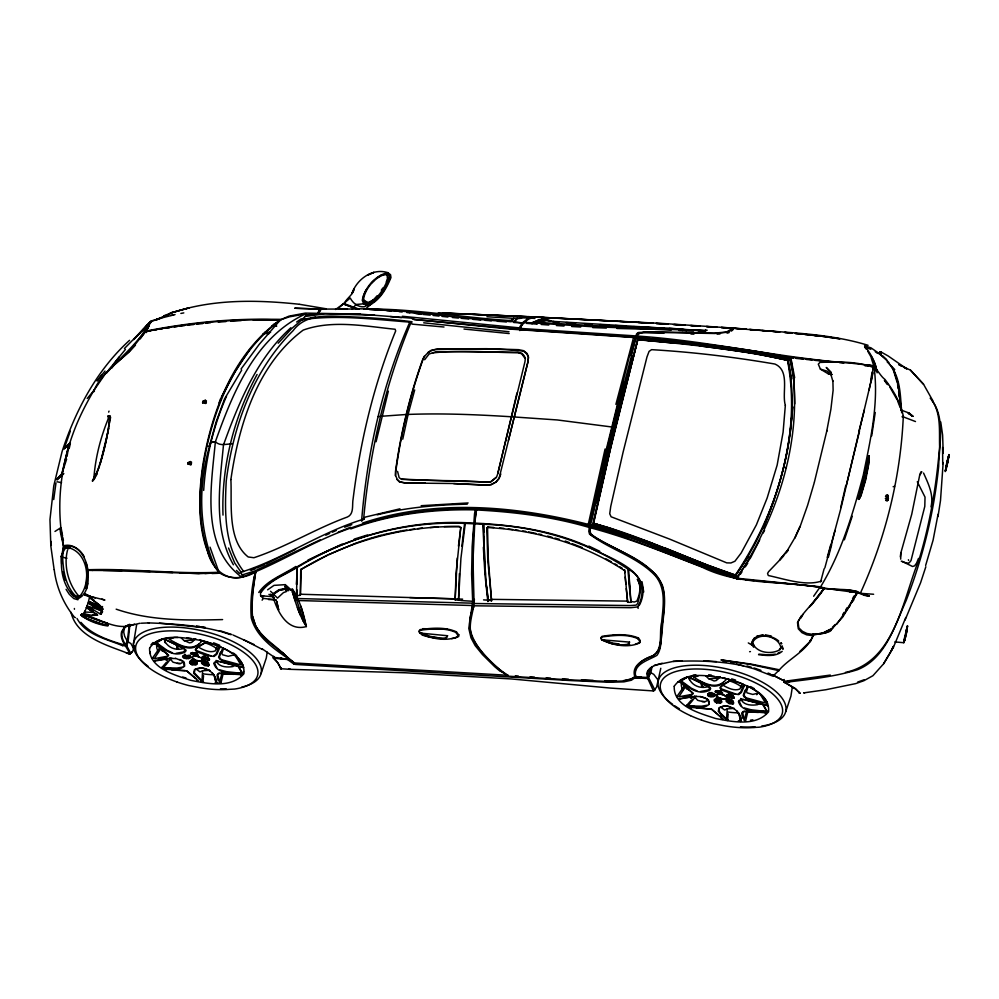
<?xml version="1.0" encoding="UTF-8"?>
<svg xmlns="http://www.w3.org/2000/svg" width="999" height="999" viewBox="0 0 999 999"><rect width="100%" height="100%" fill="white"/><g stroke="black" fill="none" stroke-linecap="round" stroke-linejoin="round"><path stroke-width="1.5" d="M87.862 576.698C89.535 563.448 79.795 541.358 63.649 546.94C58.554 563.873 61.563 589.248 77.934 598.738C90.41 593.256 89.298 574.088 86.014 562.637M297.015 589.922L297.202 596.578M280.357 667.469L281.119 668.743L280.357 667.469L281.119 668.743L289.847 669.318L405.532 672.789L511.6 678.97L610.726 688.099L653.496 690.933L656.605 687.187L660.789 668.281M793.418 358.154C703.646 339.96 611.975 335.776 520.804 329.47L414.423 319.568L412.587 318.256L360.214 314.123L305.332 313.099L289.036 316.134L280.132 319.942C233.716 353.109 211.963 410.277 202.859 464.735C197.602 500.674 196.703 542.694 219.33 573.251L210.04 547.177M474.4 599.363L473.738 605.794L630.906 607.692L637.637 606.93L639.772 604.545C655.431 571.028 609.565 558.741 588.548 546.84C549.949 529.22 507.067 524.188 465.359 522.689L460.926 558.279L458.529 600.149L455.132 599.862L457.28 558.041M872.951 369.468L871.428 380.544M109.965 415.934C108.541 431.556 104.196 452.185 98.689 468.431M458.529 600.149L459.403 573.588M296.378 597.989L297.302 566.695C348.052 536.863 406.268 520.279 465.359 522.689L464.597 523.389C405.756 520.841 347.165 536.938 297.04 567.594L296.528 584.565L296.715 580.094M157.068 319.18L157.043 319.98L157.243 319.168L150.899 321.091L133.741 339.635M223.002 515.097C221.353 466.183 233.878 417.432 257.08 374.475M455.132 599.862L456.043 573.364L460.814 527.21L458.441 546.153M86.913 570.017L88.899 570.154L86.913 570.017L86.551 582.867L85.427 588.186M864.997 365.397C875.861 362.749 878.034 374.275 884.902 379.395C893.306 390.284 900.611 402.535 903.308 416.183C900.673 477.01 885.651 537.712 860.426 593.094L851.073 590.484L823.626 588.611L820.017 587.1L799.3 584.777M943.168 462.549L940.496 500.586L937.999 516.57M640.546 676.86L636.163 676.997L631.356 680.232L623.938 681.867L609.165 682.267L571.291 680.594L295.816 664.46L293.993 664.148L287.525 659.515L281.543 658.94L281.581 657.854L280.994 658.89L273.589 658.241L272.964 657.492L277.148 661.85L281.119 668.743M280.494 657.754L280.457 658.841L281.044 657.804L281.543 658.94M395.329 475.636L395.492 471.416C400.674 433.491 409.59 396.128 422.477 360.065L424.275 356.231M109.778 418.843C107.742 437.425 102.847 455.944 96.516 473.538M209.69 670.254L202.61 670.779L201.948 681.156L202.909 682.379L203.559 675.674M327.397 555.194L300.749 569.592L300.362 595.254L296.691 595.741L296.541 596.665M734.315 708.366L727.235 708.903L726.573 719.28L727.547 720.504L728.184 713.798M301.136 569.305L300.362 595.254M109.553 423.077L109.74 419.155L108.254 415.834L109.74 419.155M208.316 657.067L206.681 658.803L205.145 658.553L205.207 657.367M732.954 695.179L731.305 696.927L729.782 696.678L729.832 695.491M867.669 459.465L858.466 499.325L860.938 496.016L865.783 479.595L869.005 462.774L868.793 455.706L868.68 462.749M856.255 592.02L864.51 595.379L869.242 596.041M108.254 624.999L105.382 622.951L83.342 614.822L80.832 615.072C88.287 621.103 98.464 624.625 107.855 626.011L108.292 624.225L106.93 623.413L107.38 625.287M682.567 330.519L682.629 329.32L670.591 328.209L593.556 325.662L536.675 322.327L536.962 323.664M721.428 327.447L734.677 328.209L732.954 328.084L726.548 332.018L713.91 333.167L654.919 331.78L638.373 332.605L636.663 333.728L629.495 355.744L606.343 449.175L590.334 520.554L588.773 531.318L589.56 534.053C610.052 549.787 636.987 556.593 655.157 575.561C666.47 588.786 663.086 606.543 661.638 622.302C658.778 633.378 664.048 649.949 651.872 656.318C643.244 659.54 630.943 665.684 634.889 676.96L631.143 679.158L623.264 680.993L609.278 681.48L571.078 679.932L508.216 676.186L501.423 671.328C483.778 655.132 460.926 634.865 473.039 608.241C474.188 580.544 470.941 551.81 474.475 523.813L476.186 510.427L477.272 509.065C517.994 510.152 558.329 517.332 597.502 528.271M476.186 510.427L477.272 509.065L475.199 509.89L474.525 513.873L472.14 546.753L471.603 574.163L472.664 601.273L460.664 600.536M203.796 662.961L204.733 662.624L204.832 660.938L203.496 661.413L203.796 662.961L205.869 664.098L208.554 662.936L207.442 661.488M728.421 701.086L729.37 700.749L729.47 699.05L728.134 699.537L728.421 701.086L731.455 701.872L732.417 700.661L731.605 699.612L731.455 701.872M654.969 689.797L653.421 690.846L654.907 689.322L653.421 690.846L647.764 678.483L649.587 673.301M493.793 527.484L488.049 526.997L487.524 527.659L488.311 559.34L491.57 600.811L488.136 600.174L486.413 585.764L484.565 559.852L483.591 523.651L482.867 524.275L465.122 523.376M942.719 463.823L942.594 447.502M649.25 670.579L650.386 672.152L647.827 677.772L635.988 677.659C631.718 666.071 643.256 658.816 652.809 655.794C664.647 649.163 659.852 632.866 662.649 621.753C664.235 605.906 667.307 588.061 655.968 574.8C637.374 556.318 611.4 547.939 589.56 534.053M110.852 367.957L129.296 351.76L145.817 331.106C190.035 322.315 235.589 317.857 280.694 319.555L259.191 344.393L241.021 369.056M62.662 557.317L63.074 552.172L64.898 548.788L68.207 547.602C88.199 552.397 91.808 582.105 79.82 596.216L77.897 596.615L74.825 595.267C65.447 585.127 63.187 570.629 62.662 557.317L66.995 558.216M108.729 417.707L108.104 416.321L109.041 416.87L109.228 417.982L108.454 418.094L109.303 416.208C109.253 418.906 107.88 418.344 109.615 415.909L109.528 418.069L109.428 417.445M362.45 523.114C434.977 498.788 515.109 505.681 588.274 524.388L590.409 527.772L590.097 531.705L590.909 534.065C613.91 551.56 648.626 557.43 662.374 585.339C667.157 600.574 662.737 616.508 662.125 632.005C660.601 639.672 661.813 648.813 656.967 655.294C648.426 660.451 631.755 664.235 635.988 677.659M359.765 308.803C411.213 309.49 462.038 319.967 513.498 321.641L523.488 323.139L528.671 318.981L531.505 318.119M98.214 469.667L92.445 481.081L93.819 479.245C95.142 458.666 100.375 438.086 108.142 419.018M184.415 655.544L184.528 654.245M185.277 654.407L185.427 656.705L188.074 657.267L188.936 656.143M185.427 656.705L186.838 655.993L188.074 657.267M189.61 656.655L189.723 655.356M517.045 318.519L513.498 321.641L513.886 322.452L522.177 323.052L527.36 318.893L530.194 318.044L534.902 318.431M709.04 693.656L709.153 692.369M710.052 694.829L709.902 692.532L710.052 694.829L712.699 695.391L713.573 694.268M712.699 695.391L713.648 693.331M714.347 693.481L714.235 694.78L711.575 694.867M763.473 527.897C784.615 475.387 800.299 416.983 787.749 360.427C738.473 349.2 688.024 344.393 637.812 339.51L610.052 449.413L593.281 523.239L651.835 543.156L705.094 564.323M792.444 407.08C788.748 466.745 770.279 526.148 735.689 575.224C687.762 559.19 642.22 536.376 593.281 523.239L615.334 427.222L637.812 339.51C688.174 343.481 738.661 348.988 787.949 360.327L791.757 378.783M485.364 574.288L483.778 536.913M887.349 500.861L886.375 498.613L887.149 495.379L887.886 495.317L888.049 500.137L886.313 500.811M473.738 605.794C471.978 616.358 467.744 627.335 472.29 637.849C480.407 653.109 493.406 666.096 507.979 675.287L507.042 675.262M129.882 624.45L128.184 641.296L126.748 645.829L130.607 653.071L132.03 651.585M790.084 433.828L792.819 406.818M358.241 309.016L321.066 309.103L318.219 313.873L306.868 314.872L305.594 313.898C255.132 337.138 232.829 392.782 215.359 441.795C211.264 486.151 200.275 546.366 241.77 577.235C279.308 563.548 312.887 540.871 350.824 528.021C390.771 513.736 433.578 507.904 475.974 509.015M203.671 490.409C205.707 457.929 213.461 426.036 226.498 396.228M89.91 597.015L90.097 596.203L84.478 593.731L89.71 596.316L88.149 602.984L102.497 611.763L101.249 613.973L100.212 613.91L86.975 606.043L83.854 614.672C100.25 618.818 117.607 631.78 134.503 624.1M103.159 570.379L200.312 573.601L219.33 572.702C230.357 580.257 244.555 578.496 255.644 572.04L252.934 591.583L251.898 607.467L252.535 616.97L255.819 626.261L260.851 634.103L268.456 641.645L294.48 662.961L507.979 675.287M509.165 321.578L509.29 320.479L510.814 320.492L513.698 318.144L517.981 317.832M931.006 506.855C933.94 494.88 928.333 483.691 923.551 473.064M62.575 536.088L61.089 527.747L60.102 528.633C60.315 538.036 66.733 547.777 60.939 556.605M363.611 295.142L363.236 298.401L364.46 301.411L368.394 302.984C378.321 298.813 384.19 288.249 388.112 278.671L387.749 276.199L384.965 273.901M129.308 624.4L127.335 641.233L125.175 645.267C109.378 640.559 91.983 635.102 80.919 622.34M95.355 475.774L94.056 478.071L96.778 473.414L92.457 480.906L95.255 475.936M461.863 546.191L464.597 523.389L465.359 522.689M900.311 556.918L900.848 552.609M904.195 639.298L903.795 642.719L894.817 641.907M907.067 629.083L907.504 626.46M945.516 470.392L946.228 465.846M948.538 457.979L948.95 454.557L945.991 466.009M105.769 373.127L93.556 390.934L87.213 398.476M274.151 598.314L272.752 596.403L273.114 593.706L278.796 589.785L285.339 588.461L288.786 590.509M273.639 596.216L273.938 593.955L273.002 596.678C277.385 611.6 287.275 631.967 306.381 626.56L300.911 606.306M192.095 661.962L193.269 661.763L193.494 660.089L195.891 661.825L194.967 662.999L192.357 662.674L191.833 660.364L193.494 660.089M716.72 700.087L717.906 699.887L718.131 698.214L716.47 698.488L716.982 700.799L719.592 701.123L720.154 698.938L719.592 701.123M53.709 499.562L55.969 483.004M124.251 628.471L123.726 632.192L124.65 636.251L127.335 641.233L130.931 643.643L133.691 648.488L134.453 645.491M188.799 464.323L190.896 464.735L191.521 462.15L190.384 461.575L188.237 462.462L187.75 464.123M205.744 403.421L204.758 402.26L202.797 402.372L203.097 401.161L202.61 402.809L205.744 403.421L206.381 400.836L205.245 400.262L203.097 401.161L202.61 402.809M510.814 320.492L510.664 321.541L513.436 319.118M253.709 579.083C251.298 591.845 250.324 604.87 251.236 617.819C256.718 638.548 276.785 650.536 293.132 662.125L288.524 658.841C276.661 644.667 256.006 636.338 252.235 616.208C250.624 601.373 253.384 586.638 255.644 572.04L253.709 579.083L255.319 573.201M661.088 638.598L659.203 649.525M871.702 435.889L875.236 412.487M133.429 643.756L136.626 624.85M267.208 652.11L266.296 658.004L261.101 673.576M792.294 687.287L790.933 696.128L785.738 711.7M195.467 654.62L196.791 652.709L195.467 654.62L193.993 654.52L194.181 653.371M718.631 692.644L717.906 691.37L720.479 692.17L721.415 690.833L720.092 692.744L718.631 692.644L718.805 691.495M67.07 456.406L69.106 443.756L64.048 448.963L70.417 443.081M190.896 464.735L189.897 463.561L190.384 461.575M204.758 402.26L205.245 400.262M514.023 321.616L513.886 322.452L517.245 318.669L521.603 318.231M803.646 692.894L825.836 689.735L855.681 683.616L863.948 680.681L872.939 675.699L883.591 663.811L893.443 647.227L905.793 617.507M152.972 658.116L152.235 658.441L159.99 647.439L162.163 650.948L164.36 651.673M677.597 696.241L676.872 696.565L684.627 685.564L686.8 689.073L688.985 689.797M868.506 463.786L866.57 473.888M306.868 314.872L301.723 319.755C337.587 314.523 373.913 319.418 409.815 322.115L411.988 321.728C390.771 319.006 368.806 317.507 347.215 316.671C328.321 315.934 305.731 313.449 293.044 330.731C253.172 370.392 233.042 426.161 226.224 481.093C224.7 511.6 223.963 546.166 243.781 571.578M285.339 588.461L285.277 584.64L274.013 585.377L267.62 589.822M501.086 670.554L500.936 671.378L504.458 673.326M904.008 639.959L907.479 625.674L906.243 634.552L903.795 642.719M907.254 628.421L905.344 637.787M948.725 457.317L946.815 466.683M318.219 313.873L318.843 310.327L320.055 309.078L323.039 309.078L294.655 308.229L317.257 309.078M892.919 648.114L893.318 646.503L891.158 650.986L893.318 646.503M870.828 379.308L872.177 372.003M784.24 679.532L783.803 681.867L795.803 689.173L799.887 693.231L795.129 688.373L783.803 681.867L784.34 680.906L772.939 675.062M541.982 319.792L542.719 317.395L544.13 317.482L443.094 313.062M86.576 588.911L87.625 583.379M318.394 312.687L318.843 310.327M826.697 431.431L830.893 409.24L833.116 390.284L832.891 380.706M938.049 514.298L933.091 540.147L925.648 565.446M188.749 655.531L183.629 655.556L182.592 656.718L183.029 657.429L184.415 658.304L185.252 655.556M709.04 696.428L713.174 696.84L715.459 695.416L711.313 693.381L707.804 693.968L707.667 695.554L709.04 696.428L709.889 693.681M865.733 478.146L866.295 475.299M634.74 677.971L647.764 678.483L650.873 672.639L652.072 666.545M630.931 602.322L627.822 569.043L628.583 568.631L630.931 602.322L627.659 602.31L627.584 601.123L492.02 599.363L488.136 600.174L487.849 601.573L484.94 574.338L483.366 547.29M873.014 372.927L841.058 507.767L824.849 567.907M906.031 634.515L906.63 631.605M947.502 463.411L948.101 460.502M107.155 623.913L107.318 623.114M189.81 661.55L189.573 662.724L191.995 664.76L195.829 664.972L197.065 664.16L196.553 661.725L193.282 660.327L189.81 661.55L193.107 660.476L195.005 660.876L196.291 661.413L196.89 663.548L195.754 664.347L190.472 663.798L190.047 662.3L190.996 660.826M643.618 337.987L633.566 337.5L615.908 404.358M714.447 699.675L714.198 700.848L716.62 702.884L720.466 703.096L721.703 702.285L721.191 699.849L717.919 698.451L714.447 699.675L717.732 698.601L719.642 699L720.928 699.537L721.515 701.673L720.391 702.472L715.097 701.922L714.685 700.424L715.634 698.95M594.642 502.772L589.385 526.073L590.484 533.928L593.881 536.75M94.793 476.835L94.006 479.345L94.418 477.534L94.393 478.696L94.955 477.859M784.527 682.454L784.34 680.906L784.527 682.454C809.028 679.332 833.84 677.047 857.517 669.717C885.676 658.428 894.754 625.736 906.155 600.511C922.901 557.417 934.003 512.362 938.673 466.358C939.072 444.243 946.128 416.358 930.181 398.164M83.854 614.672L84.478 611.763M402.747 439.21L408.116 414.285L414.697 389.922M605.094 449.001L588.274 524.388M710.114 694.168L711.463 694.118L711.825 692.457M869.018 390.259L871.303 379.72M376.086 441.758L388.349 391.146M458.591 636.713L459.041 634.677M650.849 667.594L649.85 672.115L653.783 674.375L658.154 680.194M280.719 319.942C234.865 353.671 212.213 410.389 203.371 465.197C198.726 493.356 198.414 522.889 207.442 550.249C210.502 566.396 224.188 581.056 241.77 577.235M596.765 502.934L613.973 426.898L632.442 355.706M821.465 580.307L821.278 581.143C805.544 586.376 784.427 578.933 768.281 575.511L767.569 573.476L768.543 571.728L783.578 556.031M409.815 322.115C382.13 384.865 367.095 452.934 361.576 521.153L365.197 517.107L399.95 508.828M62.7 474.925L56.893 479.907L62.013 474.475L56.718 479.22L61.838 473.751L69.106 443.756M497.752 473.439L524.975 361.675L525.349 358.117L524.075 355.681L521.878 353.321L517.719 352.222L436.65 351.586L429.12 354.008L424.637 359.727M840.708 507.604L845.753 485.564M946.702 462.762L949.025 455.069L945.266 471.603L948.725 455.544L948.763 456.243M720.391 702.472L720.891 700.274M826.91 430.507L814.435 481.968M108.754 428.434L100.462 462.687M601.311 472.927L623.251 382.405M859.49 431.118L846.128 486.213M69.156 448.601L70.255 444.056L69.58 443.219L64.585 448.189M516.945 393.007L497.889 473.426L496.453 477.36L490.696 481.943C461.238 481.468 431.281 480.494 401.835 479.083M637.812 339.51L610.302 449.6L593.568 523.488L609.502 528.046L651.935 543.119M508.366 440.522L528.046 361.288L528.483 357.055L527.172 353.534L523.626 350.686L518.481 349.662L486.426 348.688L437.55 349.038L431.293 350.237L427.672 352.622M736.263 663.985L754.033 668.793L772.964 676.198L779.42 669.792C789.947 657.679 807.941 650.461 813.511 634.49L825.112 633.116L831.156 629.745C831.705 634.34 797.289 635.726 819.942 634.078M191.908 657.529L195.467 660.164L198.764 660.814L201.473 660.614L202.635 659.402L201.723 657.891L202.547 659.74L201.398 660.951L198.676 661.151L195.379 660.514L191.908 657.529C193.444 654.407 198.913 656.593 201.636 658.241M195.767 656.118L199.063 656.768M716.533 695.654L717.769 694.118L720.479 693.905L726.348 696.016L727.172 697.864L723.701 694.892L720.404 694.243L717.682 694.455L716.533 695.654L717.444 697.165L723.313 699.275L726.023 699.075L727.26 697.527M717.444 697.165L716.62 695.316M720.017 698.638L717.532 696.827M723.313 699.275L726.023 699.075M84.366 613.111L84.878 611.013L85.315 612.037L93.107 612.399M219.33 573.251L218.981 572.252C175.262 574.288 131.531 568.306 87.75 569.755L92.857 570.429M220.717 682.504L220.192 682.941L220.891 683.154L223.277 673.139M745.354 720.629L744.829 721.066L745.516 721.278L747.914 711.263M859.115 430.457L864.372 409.94M946.128 469.368L946.852 466.271M906.081 630.806L907.554 626.173M904.657 640.484L905.381 637.374M752.359 642.195L754.158 638.111M831.293 544.792L835.027 530.519M872.751 368.706L872.676 367.182C856.368 361.126 837.324 361.788 819.929 362.425L818.306 364.16L820.391 369.118L828.483 373.976L832.267 374.513M820.629 581.905L824.113 568.806M828.321 557.33L831.63 544.817M647.764 678.483L648.214 676.822L654.795 689.797M827.234 557.392L830.706 544.83M711.35 695.441L711.65 694.33M204.807 665.009L202.11 663.024L202.248 661.413L207.517 662.437L209.041 665.147L208.229 665.946L204.745 665.621L201.661 663.448L201.473 662.087C203.646 659.877 207.505 661.862 208.878 664.123L209.041 665.147L204.807 665.009L205.432 662.824M630.332 355.557L635.564 337.312L675.761 341.046M542.095 319.23L542.832 320.279L543.344 318.506M865.459 479.557L860.626 495.979L858.466 499.325L864.572 476.898L868.793 455.706L869.267 459.865M814.372 482.292L807.629 505.232L800.062 526.698L794.942 537.999M102.522 606.53L102.01 609.44L102.66 609.19L101.598 607.092L99.188 604.757L89.935 597.814L99.263 605.057L102.66 609.19M297.04 567.594L297.302 566.695C284.865 574.413 269.568 579.944 260.539 591.82L260.614 595.741L263.237 598.364L275.824 599.85M640.122 678.333L640.471 677.185L647.552 677.459M222.215 672.727L219.418 682.142L217.757 674.662L219.106 673.264L240.122 674.612M746.84 710.851L744.043 720.267L742.669 711.987L744.867 711.188L751.098 711.65M946.24 468.643L945.479 470.629M904.769 639.76L904.107 642.207L907.267 626.648L907.292 627.347M232.417 444.031C226.561 443.531 220.629 446.678 215.359 441.795L210.577 442.557C198.152 483.653 197.777 528.771 215.809 568.331M538.923 320.254L542.682 319.455L547.015 319.942M108.928 416.92L109.278 417.694L108.416 417.969L108.879 417.257M893.143 647.514L893.506 646.84M61.838 473.751L66.621 459.215M121.866 644.567L121.591 645.304L122.365 644.717L122.602 645.604L122.852 644.83L122.103 645.466C106.094 638.898 85.902 634.827 77.01 618.493M925.836 566.758L920.579 582.779L905.094 619.979M844.367 539.847L852.222 516.271M108.454 418.094L109.041 416.87M732.954 328.084L663.174 323.514L544.005 317.457L542.832 320.279M523.488 323.139L521.503 325.499L520.404 330.182L520.991 326.411L522.739 324.001M64.66 447.152L70.28 431.181M149.987 321.853L144.643 331.793L150.961 330.719M520.804 329.47L519.83 330.557L519.318 327.859L522.177 323.052M550.724 320.979L542.882 319.23L539.173 319.88L532.367 322.827L532.042 323.751L526.336 323.351M219.056 402.872L220.642 398.539M217.532 646.028L215.26 650.898C209.665 653.196 203.396 649.949 198.501 647.202M742.157 684.153L739.884 689.023C734.29 691.32 728.021 688.074 723.139 685.314M189.897 463.561L187.949 463.686L188.074 462.812M223.426 648.826L221.878 653.309L222.427 654.732L228.172 656.306L233.754 654.957M748.051 686.95L746.515 691.433L747.052 692.856L752.809 694.43L758.378 693.081M386.263 281.955L387.674 278.184L387.325 275.699M389.897 278.396C385.726 288.611 379.458 299.875 368.881 304.333L364.685 302.66L363.386 299.438C365.459 287.949 375.412 276.273 387.025 273.851L389.523 275.761L389.897 278.396L387.287 277.797M500.824 474.001L499.113 478.471L495.916 482.117L491.233 484.677L485.701 485.002L454.046 483.516L405.07 483.017L399.388 481.893L396.94 479.433M108.654 412.112L109.028 411.126M63.074 552.172L61.251 556.88L61.651 563.798M763.224 527.684L773.988 500.212M96.578 473.451L98.551 468.481M105.507 625.262L85.415 617.894L81.468 614.997L81.856 614.035L83.904 614.198M919.642 475.074L920.916 471.89M629.532 642.107L628.671 644.093C620.279 645.829 610.639 644.392 603.321 639.922L629.532 642.107L628.371 643.443M447.527 635.739L446.665 637.699C438.261 639.31 428.683 637.737 421.416 633.204L447.527 635.739L446.378 637.037M918.506 558.429L916.545 563.224L914.547 565.884L912.499 566.47L902.147 561.401M85.027 595.042L85.427 594.055C82.555 595.154 89.086 596.228 89.648 596.915M220.467 652.097L218.606 657.28L219.768 659.115L223.039 661.076L234.715 664.31M745.092 690.222L743.231 695.404L744.392 697.24L747.664 699.2L759.34 702.434M293.993 664.148L294.48 662.961M150.812 322.64L151.511 320.979M191.995 664.76L190.884 663.311M716.62 702.884L715.509 701.435M810.189 641.645L810.951 640.272M222.34 649.013L219.305 657.117L221.416 659.702L240.971 664.972L235.352 655.769M746.977 687.137L743.93 695.242L746.041 697.826L765.609 703.096L759.977 693.893M902.122 410.427L909.252 413.111L912.824 416.221L908.428 413.211L912.824 416.221M209.228 660.102L209.553 659.352L207.517 657.604L203.721 656.493L201.898 657.28L206.056 659.989L209.228 660.102L209.266 658.853L207.442 657.292M733.853 698.226L734.19 697.477L732.142 695.729L728.346 694.617L726.535 695.404L730.681 698.114L733.853 698.226L733.89 696.977L732.067 695.416L728.508 694.392L727.06 695.129L727.16 696.266L733.566 697.689L732.654 698.301M589.073 527.422C552.509 516.645 514.497 511.938 476.511 509.952L474.812 522.427L473.026 559.39L473.963 601.336M185.564 649.874L183.279 651.96L176.011 653.346M710.202 687.999L707.904 690.084L700.636 691.47M799.999 526.448L794.817 537.824L787.899 549.562M219.755 647.614L218.931 646.678L219.755 647.614L216.721 654.395L214.036 656.455L206.543 655.356L199.3 652.747L196.079 651.123L195.305 649.7C195.717 646.615 212.038 639.585 204.895 642.257M744.38 685.739L743.556 684.802L744.38 685.739L741.345 692.519L738.673 694.58L731.168 693.481L723.938 690.871L720.704 689.248L719.929 687.824C720.354 684.74 736.663 677.709 729.532 680.381M364.223 293.843L366.071 289.935M879.582 352.46L880.656 351.76L881.268 354.932L870.991 347.852L864.547 345.829C870.254 353.072 875.087 361.139 876.747 370.342L876.298 371.303L873.838 367.47L874.662 366.645L872.614 365.609L852.509 363.349M206.256 663.011L206.98 661.488L207.78 662.537L206.818 663.748L204.733 662.624M873.838 365.996L872.614 366.633L873.363 366.983L873.838 365.996L871.328 358.279M781.705 646.678L779.445 649.412M133.454 648.426C132.442 658.503 120.729 649.887 129.733 653.87L130.819 653.071L129.858 653.821C124.263 651.323 128.559 654.845 130.694 653.146L129.645 653.783C127.01 646.478 119.53 640.334 121.553 631.88L124.625 626.885L128.933 624.6M94.468 390.821L94.106 391.546L93.669 390.122M759.727 539.785L750.773 557.442L736.875 577.347L737.337 578.858L741.083 579.395M763.174 532.991L764.56 530.282M641.558 677.235L640.496 678.371L640.471 677.185L636.163 676.997M150.275 322.29L151.361 322.015L150.275 322.29L151.024 321.516L145.792 331.656L144.643 331.793M195.991 649.387L197.964 647.227L206.343 642.145M720.629 687.512L722.602 685.351L730.981 680.269M730.506 702.222L732.417 700.661M628.046 537.899L589.81 526.086L591.72 520.816L613.099 426.898L635.152 341.633L635.901 338.411L635.077 337.512L638.061 333.816L643.568 332.18L714.822 333.491L727.846 332.18L734.24 328.172C778.708 332.779 825.137 332.068 868.069 345.304M148.514 326.448L145.467 331.643C189.623 322.839 235.077 318.606 280.132 319.942L289.173 316.895L305.594 313.898M95.617 476.673L97.065 473.963M67.57 549.949C63.536 564.959 68.044 583.266 78.109 595.304L80.157 596.203M221.353 397.215L234.827 372.04L249.713 349.588M208.017 660.177L208.928 659.565L202.535 658.154L202.672 656.543L205.544 656.668M833.503 361.95L790.534 357.23C804.982 434.115 779.245 514.085 736.975 578.221L820.604 586.825C841.47 552.547 852.859 513.736 863.248 475.274C870.429 439.647 879.108 403.146 873.975 366.645M852.559 598.663L854.045 596.003M856.93 592.532L846.328 610.601L836.787 624.175M857.704 592.532L842.644 617.17L831.156 629.745M261.214 592.232C269.568 580.282 284.79 575.162 296.828 567.569M801.423 615.759L798.039 621.815L798.838 627.884L802.472 631.343L806.967 633.503L813.511 634.49M800.911 618.069L802.946 614.435M194.967 662.999L195.529 660.814M160.589 649.05L154.233 658.678L166.858 656.343L168.082 654.894L155.507 644.155M685.214 687.175L678.858 696.803L691.495 694.467L692.719 693.019L680.144 682.28M726.872 699.537L732.142 700.561L733.678 703.271L729.445 703.134L727.821 702.135L726.635 699.949L728.608 699.225L726.111 700.212L726.298 701.56L729.382 703.746L732.866 704.058L733.503 702.247L730.456 699.799M258.753 592.469C267.52 579.944 283.429 574.725 295.841 566.458M883.64 663.698L891.383 650.799M627.659 602.31L624.575 569.767L624.837 572.664M945.841 470.654L945.441 469.93M904.282 641.283L903.97 641.033M262.113 600.174L263.237 598.364M845.641 610.089L847.214 607.604M206.681 658.803L207.367 657.729M731.305 696.927L731.992 695.853M188.124 656.605L189.023 655.207M738.673 576.773L737.337 578.858C687.349 563.199 639.972 540.072 589.385 526.073M193.993 654.52L193.269 653.246L195.841 654.045M197.577 652.946L196.84 654.083L193.956 653.87M135.452 345.192C121.741 360.302 103.059 370.654 94.218 389.86C85.864 404.071 78.297 418.806 72.752 434.365C59.865 469.88 56.181 508.691 63.599 545.816L64.923 546.503M735.401 574.987C776.985 513.124 801.797 434.64 787.462 360.189L755.893 353.546L699.412 345.804M842.681 614.597L844.167 612.337M80.832 615.072L81.856 614.035M740.321 574.313L741.97 571.84M745.254 566.908L747.727 563.211M735.689 575.224L748.763 556.168M824.362 588.423L811.038 605.569M381.281 290.209L382.842 287.999M520.292 328.421L635.489 335.901M819.192 587.05L823.85 588.623L809.452 606.992M300.749 569.592C348.389 540.834 403.671 525.761 459.34 526.548L444.068 526.61M115.834 362.749L117.445 360.527M140.247 338.848L145.467 331.643L146.491 332.018L145.817 331.106L148.876 326.149L145.792 331.656L146.478 332.555M183.104 656.343L186.688 658.066L189.985 657.504L190.11 656.106L190.821 657.292L188.536 658.716L184.415 658.304M709.44 695.941L713.149 696.266L714.622 695.629L714.735 694.23L711.575 693.156L708.254 693.681L708.129 695.104L711.013 696.728M813.648 596.241L820.017 587.1L821.041 587.912L820.579 587.212M113.312 364.797L119.131 357.043M847.252 609.353L850.062 605.619M352.147 309.315L353.384 307.68L357.018 309.003M799.912 651.398L810.564 640.983L813.323 635.252L813.611 634.003L812.774 634.14M325.599 309.29L326.136 308.791L299.475 304.295M901.11 410.252L898.051 383.604L893.993 370.442L894.717 369.505L891.058 365.734M365.172 309.203L372.115 303.309M155.057 660.776L154.283 661.126L171.878 658.154M169.917 658.066L170.379 659.178L167.482 662.911L163.674 667.382L161.826 667.594L166.421 662.312M679.695 698.9L678.92 699.25L685.002 697.926M694.542 696.191L695.004 697.302L692.107 701.036L688.299 705.506L686.463 705.719L691.046 700.436M491.57 600.811L487.787 559.977L486.788 528.159L488.049 526.997M794.704 403.908L794.018 379.046L789.672 359.478L790.534 357.23M786.201 552.772L787.936 550.586M101.661 375.174L97.003 380.994L104.982 371.066M371.915 303.109L364.123 306.793C358.129 307.367 352.847 303.122 350.237 298.014L343.806 303.509L353.758 307.205L355.931 304.495L363.698 303.821L368.231 305.632C379.67 300.811 386.451 288.636 390.959 277.585L390.559 274.725L387.849 272.665C372.602 267.682 356.705 279.27 351.91 293.594L354.195 288.636C353.396 295.005 345.242 299.101 344.143 304.27L357.492 309.116M111.551 368.281L114.223 364.972M474.475 523.813L475.012 523.151M787.936 549.8L779.582 560.014L788.211 549.85M125.449 349.388L108.916 369.618M241.696 370.092L224.6 398.826L216.121 421.915L209.403 446.228L206.768 446.029M650.661 668.031L648.301 670.841L647.914 675.174M142.37 330.632L149.201 322.802C139.523 342.27 121.928 355.681 107.817 371.69M109.291 417.02L109.39 417.782M705.719 329.633L704.507 331.044L694.992 330.382M853.808 599.924L851.011 603.159L856.692 593.543L855.369 592.457L832.691 589.373M105.669 373.626L108.529 370.367M195.592 638.798L191.633 642.432L189.435 642.856L183.741 640.309L181.081 637.749M720.217 676.922L716.271 680.544L714.073 680.981L708.378 678.433L705.706 675.873M147.465 324.538L135.427 337.637M150.961 644.817L153.022 642.532M363.911 301.049L367.869 302.635L373.364 299.937L377.21 295.692M278.184 343.231L291.496 328.721L303.197 318.669M106.881 372.127L111.301 367.432M319.543 311.263L320.579 310.165M124.413 348.526L143.581 329.046M107.904 625.199C98.651 624.238 89.136 620.354 81.468 614.997L83.841 614.897L101.861 621.428M209.802 670.641L201.798 667.819L194.93 669.555L194.343 672.914L202.847 681.693L202.322 682.08L193.619 673.251L194.43 669.68C203.896 664.435 215.884 672.265 216.658 682.654L215.959 683.328L214.86 676.498M730.157 706.855L726.423 705.943L722.914 706.33L719.567 707.679L718.681 709.477L720.167 712.874L727.484 719.817L726.947 720.204L718.256 711.375L719.068 707.804C728.533 702.559 740.521 710.376 741.283 720.779L740.596 721.453L739.485 714.622M472.664 601.273L473.888 600.012L473.101 599.325L468.781 628.346L470.991 637.812L475.137 645.566L482.417 654.52L494.58 666.583L500.099 671.253L501.423 671.328M880.481 351.735L879.757 352.485L880.656 351.76L888.161 355.981L906.855 368.943L904.22 367.532M290.846 327.759C256.743 358.653 238.811 402.585 223.476 444.917C219.78 484.453 212.824 528.508 233.404 564.772M82.318 616.67L82.817 616.158L85.714 617.844M496.103 477.36L490.609 481.818L486.476 482.28C458.179 479.895 429.57 481.156 401.373 479.308L399.15 477.634L397.565 471.416M832.354 627.36L835.176 624.575M208.754 664.61L208.229 665.946M734.24 328.172L746.49 329.146M733.378 702.734L732.866 704.058M212.213 672.677L214.248 676.111L216.246 683.091L215.846 679.32M736.85 710.789L738.885 714.235L740.871 721.216L740.471 717.444M371.466 283.054L374.45 280.195M84.69 594.755L85.427 594.055M733.553 329.208L731.393 331.094M345.442 304.158L343.731 303.584L335.564 309.503M202.535 658.154L204.208 658.541M727.16 696.266L728.833 696.653M637.762 638.611L639.522 640.933L639.622 642.906C628.184 648.289 612.762 645.254 601.723 639.872L601.236 638.261L602.197 636.925C613.748 635.401 626.76 633.778 637.762 638.611L638.448 637.986L640.184 640.434L640.197 642.22L635.127 644.392M81.781 595.529L77.572 597.839L74.126 596.266L70.317 592.07M163.212 638.648L156.456 643.006L155.969 642.157L161.401 639.56M687.836 676.76L681.081 681.131L680.594 680.282L686.026 677.684M201.998 661.825L202.685 661.213M726.635 699.949L727.309 699.337M339.335 307.43L343.731 303.584M129.558 340.322C96.99 369.78 75.524 410.289 62.05 451.685L53.784 485.789L49.962 519.58L50.824 546.041L54.133 569.617M635.077 337.512L639.01 333.678M455.744 632.355L457.742 635.027L457.604 636.663C446.103 641.87 430.781 638.611 419.817 633.129L419.343 631.53L420.304 630.207C431.843 628.846 444.842 627.409 455.744 632.355L456.418 631.843L458.404 634.527L458.129 636.188L455.806 637.874L451.685 638.636M635.888 676.198L630.943 679.058L623.526 680.656M782.18 651.36C775.649 656.892 766.383 655.544 758.541 654.707M177.223 663.311L180.107 663.623M701.86 701.435L704.732 701.748M183.903 661.85L180.557 663.498L178.109 663.461L173.039 662.2L170.379 659.178M708.541 699.974L705.194 701.623L702.747 701.585L697.664 700.324L695.004 697.302M100.212 613.91L101.973 611.076L88.149 602.984L86.975 606.043L93.169 610.564M296.641 322.028L301.211 318.831M205.145 658.553L204.296 657.829L204.97 657.354L207.355 658.341M729.083 693.581L727.759 694.517L729.432 695.941L732.429 696.44M729.782 696.678L728.933 695.941L729.607 695.479L731.98 696.465M288.524 658.841L287.525 659.515L287.013 658.254L287.999 657.592M486.788 528.159L487.524 527.659M275.037 593.219L279.42 590.297L285.277 589.198L287.799 590.721M525.549 321.591L523.101 323.189L523.551 322.415L531.693 322.802L538.985 320.055L536.675 321.291M62.949 474.2L63.849 473.613M902.147 416.933L903.308 416.183M377.634 277.51L381.256 275.175L385.414 274.4M235.914 664.647L232.917 666.545C227.06 667.569 218.207 667.195 216.109 660.364M760.551 702.772L757.542 704.67C751.698 705.694 742.844 705.319 740.734 698.488M921.865 471.815L919.654 475.337L911.75 514.21L900.848 552.934L900.686 559.153M129.645 653.783L130.694 653.146M198.751 644.28C191.483 651.573 181.506 646.615 174.113 642.494M723.388 682.404C716.108 689.697 706.143 684.74 698.751 680.619M295.08 600.062L297.565 598.563L292.894 590.297L292.932 593.506L295.155 600.761M150.899 321.541L156.868 319.555M273.139 324.675L279.383 321.091M824.437 632.604L830.481 629.22M832.666 628.408L824.05 632.267M128.396 625.112L125.712 626.598L122.19 631.58C121.066 636.725 123.227 642.107 126.748 645.829L122.602 645.604M750.436 651.598L749.6 651.71M691.208 707.904L690.484 708.241L693.968 706.443M777.846 653.284L780.057 652.147M716.458 690.696L715.496 691.183L716.62 692.482L722.402 692.894L721.353 691.608L717.881 690.784M278.359 557.842L295.542 549.275M266.134 563.848L276.998 558.516M307.904 560.102L342.12 544.105M157.243 319.168L169.83 313.898M160.914 318.119L163.674 316.783M292.108 591.883L296.503 599.637L295.804 599.962L294.031 596.528M320.242 539.835L254.982 570.891L242.095 574.974L240.497 572.39C283.391 558.99 320.879 531.967 364.173 519.03L363.399 519.443L363.811 517.02C370.08 450.162 385.402 383.841 411.301 321.803L411.975 324.113L444.006 327.023M213.711 655.769L216.221 653.796L218.931 646.678M738.336 693.893L740.858 691.92L743.556 684.802M325.749 535.202L329.695 533.416M332.317 532.23L336.263 530.444M256.98 567.944L264.772 564.51M538.336 323.064L546.166 320.642L550.461 321.104M328.808 554.582L356.256 542.969M190.859 653.059L195.479 655.606L198.102 655.244L194.967 653.096L191.433 652.834L190.497 653.87L195.479 655.606L197.777 654.77L194.992 652.809M288.699 669.255L289.935 669.255L288.586 669.155M718.406 692.906L720.104 693.731L722.739 693.368L719.605 691.221L715.034 691.458L718.194 693.418L721.49 693.131M202.61 670.779L200 671.902L196.166 669.118M727.235 708.903L724.637 710.027L720.791 707.242M544.005 317.457L653.071 323.189M250.287 570.167L254.595 568.344M163.774 315.821C206.631 298.863 253.871 299.438 299.026 304.233M169.693 313.411L171.903 312.512M71.029 612.3C76.473 637.175 108.866 645.804 126.299 652.722M164.847 316.321L168.369 314.922M338.186 532.167L350.549 527.272M536.675 322.327L546.028 319.643L553.958 321.541M783.79 467.12L786.051 467.744M64.261 547.964L67.882 546.603M251.511 570.042L255.682 568.518M204.47 660.714L202.61 661.388L203.721 662.837M729.095 698.838L727.247 699.512L728.358 700.961M731.33 701.735L733.179 701.061M68.169 548.826L70.38 548.026M344.643 527.197L351.823 524.637M857.691 682.067L864.197 679.732M124.126 627.072L140.035 623.239M693.968 676.61L693.181 676.81L696.69 675.636M350.761 528.946C390.409 514.26 433.079 508.916 475.199 509.89M357.729 542.482L367.969 539.048M173.564 637.799L169.256 639.16C178.971 645.204 192.12 652.447 201.486 641.508L199.638 639.884M662.15 663.236C656.306 664.934 648.251 666.67 646.69 673.626L647.827 677.772M698.189 675.923L693.893 677.285C703.596 683.328 716.758 690.571 726.111 679.62L724.263 678.009M354.22 539.11L367.545 534.952M756.555 636.276L763.036 634.852M182.38 667.145L176.96 668.069L162.562 667.757C169.655 667.782 178.734 671.353 184.64 666.158L184.428 663.386L182.904 661.188L175.574 658.316M217.482 661.363L214.51 663.199L216.883 668.056M707.017 705.269L701.585 706.193L687.2 705.881C694.293 705.906 703.358 709.477 709.278 704.27L709.065 701.51L707.542 699.312C698.963 693.756 688.773 697.989 679.545 698.551M742.107 699.487L739.148 701.323L741.52 706.181M727.11 333.167L729.12 332.58M369.43 538.561L381.768 535.014M704.432 331.343L707.18 330.182M183.179 655.844L188.799 655.756L190.397 656.455L190.821 657.292L189.985 657.504M845.454 672.402C895.354 661.65 902.759 598.95 919.068 559.515C930.244 522.902 936.438 484.877 939.622 446.778C939.097 431.106 941.37 413.349 931.642 399.862M175.037 314.56L156.893 319.168L161.189 318.256M473.176 603.184L297.902 598.551M873.363 366.983L874.662 366.645L876.747 370.342M157.43 319.305L159.54 318.781M654.395 665.272L673.576 661.338L682.292 660.839M714.622 695.629L715.459 695.416L714.735 694.23M87.825 570.379L88.899 570.154L87.825 570.379L88.149 576.723L87.924 570.392L122.028 570.579M893.156 486.7L894.567 486.388M432.417 352.934C460.664 349.775 489.448 352.36 517.857 352.797L521.653 353.708L524.962 358.291M377.172 514.835C406.605 507.43 436.975 504.807 467.257 504.158M383.241 534.702L400.861 530.981M301.723 319.755L315.522 316.995M378.271 416.496L406.069 414.51C440.909 413.087 476.173 414.56 511.063 416.758L557.292 419.955L615.621 427.472M473.451 523.663L474.675 523.426M180.881 313.436L183.804 312.887M387.849 272.665C375.299 275.287 364.523 287.912 362.287 300.337L363.698 303.821M285.464 588.973L279.245 590.109L273.401 593.993L277.497 598.114L283.454 592.594L286.351 591.583L285.464 588.973L288.137 590.571M158.829 658.791L167.145 657.017L168.656 655.406L159.815 647.689M819.267 633.553L823.139 632.842M683.466 696.915L691.77 695.142L693.281 693.531L684.44 685.814M183.329 648.563C176.698 650.624 169.118 648.276 165.384 642.245L164.548 639.285M707.966 686.688C701.335 688.748 693.743 686.4 690.009 680.369L689.185 677.409M538.498 319.805L546.69 319.555M63.599 545.816C72.015 543.256 80.32 549.575 84.203 556.655M202.248 661.413L203.983 661.101M686.438 697.677L696.515 696.278M304.732 316.521L325.274 313.798L374.675 315.259M153.809 330.232L156.656 329.745M159.503 329.27L162.35 328.783M193.294 659.864L190.984 660.252L191.496 661.663M194.231 662.112L195.891 661.825M194.305 662.674L196.616 662.287L196.104 660.876M717.919 697.989L715.609 698.376L716.121 699.787M473.501 605.556L298.251 600.536M830.319 675.074L784.777 681.256L771.865 674.637M210.577 442.545L215.359 441.795M775.286 654.158L768.356 654.907L758.878 654.133M60.102 528.633L61.101 528.496L60.34 528.009L54.982 531.443M166.796 328.134L169.755 327.709M174.188 327.073L177.148 326.648M180.12 326.223L184.553 325.574M402.335 530.669L406.955 530.069M410.027 529.657L414.635 529.045M417.719 528.646L422.327 528.034M170.654 315.397L173.626 314.997M204.945 573.576L219.33 572.702M187.562 325.199L193.681 324.538M196.741 324.213L202.847 323.551M205.906 323.226L210.489 322.727M154.907 660.426L168.781 658.491L175.737 658.516M101.673 610.751L88.436 606.331M690.996 330.207L592.719 326.76L532.367 322.827M702.821 330.806L705.469 330.582L686.063 329.945L686.238 330.794L685.851 329.62M693.131 675.024L695.841 674.812M218.257 322.14L226.011 321.553M421.178 505.706L468.131 502.947M849.512 591.87L856.955 591.321M97.565 615.097L86.426 607.479L97.565 615.097L92.345 615.459L84.178 613.748M717.12 334.178L719.992 333.966M92.47 614.897L97.165 614.235M430.094 527.522L437.862 527.022M219.905 669.879L226.486 671.665L243.032 673.501C233.466 672.539 217.395 675.124 213.823 663.436L214.548 662.212L216.908 661.513L220.317 661.825L243.556 667.619L220.629 661.688M744.542 708.004L751.123 709.789L767.657 711.613C758.104 710.664 742.032 713.249 738.448 701.548L739.173 700.336L741.545 699.637L744.954 699.949L768.181 705.744L745.254 699.812M363.898 309.041C412.537 308.254 460.801 317.52 509.29 320.479M230.669 321.191L241.221 320.592M753.97 727.472L759.277 727.197A62.637 26.349 13.6 0 0 764.435 687.836A62.637 26.349 13.6 0 0 672.889 672.514A62.637 26.349 13.6 0 0 690.471 715.671M253.234 320.142L280.694 319.555M141.271 623.226L149.063 622.889L148.202 622.877C172.065 623.751 196.204 625.074 219.393 631.131M629.745 644.867L624.387 644.842M422.727 628.696L447.215 629.033M673.076 661.463C696.578 660.414 720.379 660.913 743.468 665.809M211.963 573.513L217.857 573.301M616.408 680.831L604.882 680.819M100.275 613.386L101.249 613.973M222.602 619.58C186.938 620.441 150.337 620.928 116.171 609.178M338.998 309.19L347.415 309.041M193.781 654.782L196.865 655.007M425.224 482.817L405.182 482.854L399.787 481.818L397.215 479.383L395.666 475.474L395.779 471.54C400.949 433.578 409.865 396.191 422.777 360.115C424.987 353.933 430.906 349.425 437.537 349.35C466.183 349.213 495.129 347.914 523.588 351.173L526.972 353.958L528.409 357.605L528.034 361.713L499.075 478.346L496.041 481.955L491.183 484.552L485.639 485.164L453.721 483.641M263.624 595.741L260.614 595.741L273.039 596.703L274.35 598.676M804.058 692.769L804.719 692.769M272.04 325.924L276.548 325.924M273.439 319.905L276.348 319.917M613.386 634.852L622.914 634.914M645.841 329.171L616.97 328.459M272.128 326.124L276.586 326.198M263.149 333.516L269.206 333.604M663.985 333.179L638.373 332.605M462.624 599.15L300.749 594.243M641.533 328.833L653.721 329.096M320.13 309.078L309.415 308.803L320.055 309.078M519.592 317.782L530.194 318.044M409.815 597.614L455.144 598.788M473.401 603.508L630.456 605.569L636.076 605.119L637.649 603.583C639.747 595.741 642.544 586.625 637.337 579.333C641.62 586.138 639.847 594.13 636.875 601.073L634.315 602.022L631.243 601.51M703.771 660.814L716.395 661.6M349.063 313.773L360.214 314.123M199.251 573.563L180.07 572.902M268.531 599.55L275.961 599.8M448.314 313.461L468.044 314.185M472.602 314.36L531.493 316.795M592.732 327.597L606.356 328.084M132.492 570.866L150.187 571.553M690.958 334.028L693.943 334.153M438.311 312.762L542.719 317.395M172.715 572.589L157.717 571.903M693.656 331.119L678.758 330.444M593.119 680.319L581.468 679.807M321.066 309.103L324.2 309.128M171.703 669.817L186.913 671.053L195.729 678.471M696.328 707.941L711.55 709.178L720.366 716.595M545.017 317.732L554.345 318.157M557.442 318.294L575.686 319.18M654.869 329.333L671.228 330.082M173.701 669.829L185.04 670.504M553.446 321.403L664.485 328.196M184.028 648.526L164.348 639.11L184.453 648.913L186.039 650.399L185.464 651.735C174.962 657.779 163.898 650.349 156.456 643.006M708.666 686.638L688.985 677.235L709.078 687.037L710.664 688.523L710.089 689.859C699.587 695.903 688.536 688.461 681.081 681.131M368.718 309.153L398.539 311.288M314.485 308.641L321.228 308.978M552.947 321.853L558.828 322.14M580.706 327.01L571.653 326.511M578.633 319.33L593.356 320.08M599.25 320.379L615.446 321.216M886.85 495.267L887.886 495.317M887.149 495.379L886.125 495.329L885.526 496.628L886.563 496.678M887.374 496.466L888.398 496.515M887.437 498.364L888.473 498.414M885.339 498.563L886.375 498.613M885.651 500.212L886.687 500.262M887.025 500.087L888.049 500.137M647.452 677.085L648.476 677.147L648.076 676.523M369.58 309.603L380.881 310.214M706.593 326.586L717.007 327.197M483.553 524.263C534.39 525.886 585.589 540.334 627.822 569.043M656.143 323.364L668.406 324.076M673.363 324.625L682.529 325.15M486.9 316.745L513.848 318.331M483.553 599.899L488.136 600.174M546.191 677.884L550.624 678.146M562.462 678.833L568.369 679.17M690.172 325.599L699.138 326.136M619.917 321.453L632.13 322.178M638.236 322.54L648.925 323.177M656.555 323.626L665.721 324.176M566.396 322.59L575.549 323.139M584.702 323.701L592.332 324.151M599.962 324.613L609.115 325.174M615.222 325.537L625.911 326.186M633.528 326.648L642.694 327.197M647.265 327.472L657.941 328.122M764.747 712.737L752.522 711.788M668.756 328.783L674.924 329.158M681.093 329.533L691.907 330.182M669.155 328.496L703.808 330.619L697.664 330.382L701.81 331.156M556.393 325.537L564.023 326.024M654.632 340.809L638.099 339.76L675.299 343.206M823.85 588.623C816.683 600.936 804.307 609.852 797.489 622.489L798.288 628.808L801.96 632.667L806.643 634.84L813.211 635.714M674.5 324.475L685.152 325.162M691.233 325.562L700.361 326.149M706.455 326.536L714.06 327.035M735.651 328.646L744.33 329.208M750.112 329.583L757.504 330.132M528.246 316.658L543.718 317.657M519.318 327.859L402.31 316.271M159.39 623.139L205.02 627.722M530.069 676.822L534.465 677.11M859.602 593.281L873.626 594.255M515.347 675.799L518.294 675.998M497.352 321.278L506.368 321.915M828.483 373.976L831.493 374.188M633.566 337.5L509.902 329.071L413.336 319.368L412.025 318.544M265.06 332.068L270.567 332.467M650.386 672.152L648.9 670.541M718.581 691.995L721.465 692.207M749.5 329.37L779.932 331.968M721.315 327.572L730.019 328.221M536.6 324.101L532.042 323.751L531.693 322.802M541.171 324.45L548.776 325.025M287.437 659.215L274.088 657.354M487.287 527.522C535.564 530.094 583.566 543.793 624.2 570.367M473.189 319.38L480.744 319.98M485.277 320.329L491.321 320.816M442.37 638.561L430.357 637M386.788 310.627L391.408 311.014M499.537 527.971L503.846 528.346M762.075 330.519L769.705 331.181M772.751 331.443L778.845 331.968M691.233 707.392L711.413 709.04L722.652 718.706M166.596 669.268L172.402 669.767M452.397 317.507L458.329 318.057M461.301 318.319L468.706 318.993M463.998 329.046L509.19 333.554M745.429 579.795L754.133 580.569M784.989 332.542L791.133 333.117M795.741 333.541L801.885 334.128M758.478 580.956L797.826 584.64M784.54 332.417L792.219 333.167M795.291 333.466L802.984 334.203M390.434 316.558L401.361 317.62M758.453 712.462L743.131 711.475L741.67 713.099L742.619 718.206M233.828 674.337L218.506 673.351L217.033 674.974L217.994 680.082M815.109 360.364L832.092 362.1M708.641 674.775L711.288 675.049M422.902 314.385L430.207 315.147M796.128 358.391L803.358 359.141M806.243 359.44L812.025 360.052M433.116 315.447L439.048 316.084M442.02 316.396L447.952 317.033M765.559 634.865L771.39 636.101M851.048 363.186C779.17 357.854 708.84 340.834 636.887 336.026M839.385 362.587L843.793 363.062M675.624 342.133L635.901 338.411L637.037 338.486C669.18 340.259 701.098 344.705 732.954 349.138M677.122 342.295L755.906 352.422L788.898 359.553M399.113 311.663L402.185 312.013M406.793 312.525L409.865 312.874M423.713 322.814L509.04 331.743M864.972 365.759L868.019 366.109M804.969 334.44L811.151 335.164M814.235 335.527L820.416 336.238M804.52 334.353L820.516 336.251M409.153 312.45L421.128 313.873M415.659 313.549L421.453 314.235M613.623 643.793L618.993 644.455M699.999 343.781L754.957 351.336L790.871 357.967L794.667 377.709M63.649 546.94L65.022 547.127M508.229 528.946L512.599 529.545M515.521 529.945L518.431 530.357M522.802 530.956L525.724 531.356M682.629 329.32L688.835 330.182M880.431 351.86L881.268 354.932M105.594 372.54L107.043 372.739M814.485 335.189L839.972 338.836L822.09 336.276M858.453 497.552L858.79 499.375L860.027 497.952M619.13 644.005L612.187 643.006L603.321 639.922M722.889 661.788L725.961 662.225M730.569 662.886L733.641 663.324M734.465 349.375L789.672 359.478M908.428 413.211L912.674 416.371L908.653 413.087M437.175 637.474L430.244 636.388L421.416 633.204M681.618 680.756L680.769 680.631L691.52 688.336L696.99 690.883M196.578 625.936L199.45 626.398M202.322 626.86L205.195 627.322M156.98 642.644L156.144 642.507L166.895 650.212L172.352 652.759M207.804 658.316L204.807 657.817L203.134 656.393M56.993 481.768L61.538 482.654M720.092 698.289L723.388 698.938M193.282 660.327L196.291 661.413M528.621 531.943L535.876 533.429M538.786 534.015L541.683 534.602M779.42 669.792L750.873 664.048L720.966 659.902L750.761 664.497L779.195 670.704M126.398 652.809L127.023 652.934M90.322 602.085L88.649 601.71L102.01 609.44L102.373 608.591L90.322 602.085L99.813 605.544M104.57 599.949L89.71 596.316L95.367 597.976M150.587 321.828L151.361 322.015M765.534 713.298L766.258 713.748L763.698 711.513M240.896 675.174L241.621 675.624L239.073 673.388M820.142 587.537L818.905 587.225C779.969 580.644 738.748 585.314 702.359 567.295C665.534 552.872 628.708 537.937 590.409 527.772M729.37 700.749L730.881 701.136M735.726 694.018L721.228 688.798M211.101 655.893L196.603 650.674M547.552 536.088L551.972 537.275M554.92 538.074L559.34 539.26M700.199 696.44L707.117 699L708.578 701.161L708.803 703.808M75.474 617.607L74.588 617.37C63.461 603.771 56.369 587.262 54.246 569.805M864.522 595.167L869.18 595.804L864.372 595.029M746.99 665.983L751.198 667.17M612.287 643.631L602.459 640.059M422.065 635.064L430.369 637.424M77.959 599.762L73.801 598.576L69.231 594.205L66.059 589.323M429.071 636.625L422.627 634.727L419.53 632.629L418.981 630.931L420.154 629.607C431.93 627.971 445.279 626.81 456.418 631.843M820.391 369.118L827.184 371.153L831.156 374.787M353.384 307.68L343.356 303.896M593.281 523.251L609.203 528.221M731.668 678.858L735.614 680.107M103.059 621.815L105.457 622.577M219.38 631.006L230.657 634.64M220.841 631.006L231.855 634.565M101.898 599.088L104.795 600.074M754.008 667.969L760.951 670.341M736.313 576.56C687.774 560.389 641.146 538.836 591.957 524.5L590.634 525.174C640.933 538.086 687.462 561.8 736.875 577.347M735.863 575.224L704.844 564.185L665.596 548.176M125.175 645.267L126.748 645.829M901.248 561.188L906.58 563.099L909.065 562.961L910.988 560.651L924.799 506.381L925.024 497.127L917.282 481.743M717.906 699.887L719.342 700.399M193.269 661.763L194.705 662.275M87.875 608.241L90.734 609.278M353.758 307.205L359.365 309.265M650.936 546.191L702.759 566.708L737.337 578.858L736.975 578.221M902.434 416.546L915.484 421.541M565.184 541.008L569.455 542.657M572.302 543.756L582.28 547.589M233.154 635.077L254.158 644.58M213.611 642.807L219.805 645.329M820.604 586.825C833.328 591.558 848.051 586.962 860.426 593.094M268.918 594.393L272.739 595.978M768.094 673.051L770.604 674.113M87.862 569.767L88.774 570.167M782.554 648.763L782.092 645.903L783.154 649.225M638.448 637.986C627.135 633.291 613.848 634.477 602.047 636.326L600.861 637.674L601.723 639.872M899.025 364.672L910.514 370.192L923.538 384.265L932.866 400.774M711.463 694.118L712.762 694.73M91.646 598.888L93.881 599.949M588.873 546.091L599.85 551.336M870.841 349.275L864.647 346.99L866.083 349.001M243.494 639.647L262.512 649.5M186.776 670.916L198.027 680.581M730.519 700.037L732.417 700.973M205.881 661.912L207.792 662.849M184.815 657.817L186.376 658.603M179.758 659.452L182.492 660.876L183.941 663.036L184.166 665.684M762.075 703.483L767.07 711.688L763.96 705.731M237.45 665.371L242.432 673.563L239.323 667.607M898.95 364.71L901.585 366.121M606.031 558.878L611.263 561.75M720.928 699.537L719.642 699M750.561 686.563L754.257 688.661M748.301 642.919L752.097 645.129L753.708 647.24M766.47 702.697L767.195 703.134L762.949 697.539M284.952 586.575L291.159 590.272M241.833 664.572L242.557 665.009L238.324 659.415M687.062 705.356L689.198 706.668M162.425 667.232L164.573 668.543M615.072 563.923L617.444 565.384M619.83 566.845L622.202 568.306M650.049 672.127L650.873 672.639M262.15 648.838L273.601 656.718M205.095 401.198L206.381 402.073M190.235 462.512L191.521 463.374M778.758 641.058C771.678 634.765 754.37 631.668 751.51 643.443L752.097 645.129M875.261 351.71L877.572 353.396M628.059 569.243C642.757 575.824 645.579 594.018 637.637 606.93L638.161 608.379M281.231 668.706L280.344 668.019M233.404 653.071L236.688 655.619M372.752 299.9L374.712 301.473M721.827 718.918L722.464 719.442L720.766 716.096M459.34 526.548L460.601 527.672M285.277 584.64L291.383 590.097M767.469 705.282L766.733 704.882M242.844 667.157L242.108 666.758M799.887 693.231L798.788 692.257L799.625 693.219M270.542 591.246L273.114 593.706M887.137 361.875L890.146 364.785M236.451 570.404L239.51 573.414M831.218 372.402L826.248 367.47L830.893 372.54M365.447 300.936L368.881 304.333M282.392 652.409L288.274 658.353M882.929 356.168L889.023 362.762M270.492 594.118L272.752 596.403M306.381 626.56C299.375 615.222 295.03 601.96 291.833 589.035L292.357 588.848C299.325 599.737 303.559 612.499 305.856 625.162L302.984 620.604M923.538 384.265L910.514 370.192M273.589 658.241L277.909 662.911L281.006 668.631M703.159 686.525L701.485 684.54L700.811 681.718M178.521 648.401L176.848 646.428L176.174 643.593M242.095 574.974L243.444 576.585M102.885 608.928L101.886 610.701L102.497 611.763M884.515 380.332L888.049 384.765M889.822 386.975L897.239 400M727.06 695.129L727.622 695.853M202.422 657.005L202.997 657.729M728.134 699.537L728.995 701.822M203.496 661.413L204.358 663.698M689.635 677.26L690.871 677.572M164.997 639.135L166.246 639.447M241.571 572.964L234.715 562.999L228.546 548.026M752.871 643.843L754.382 645.866M867.869 351.411L874.325 362.699M884.49 380.444L887.062 384.103M809.752 640.546L810.301 641.321M890.908 365.909L893.993 370.454M889.472 364.26C900.911 377.597 900.261 396.266 901.697 412.762M788.686 681.967L788.174 680.993L789.635 681.855L789.26 680.893M871.39 356.518L875.149 364.198L877.122 372.802M458.816 599.637L459.165 600.436M296.503 599.637L304.108 622.502M897.726 401.248L900.186 407.517M297.415 607.604L300.299 614.997M273.714 656.306L274.013 657.105M893.318 369.93L897.377 383.092M720.741 699L721.253 700.411M716.47 698.488L716.982 700.799M191.833 660.364L192.357 662.674M299.25 608.603L300.474 612.3M688.761 677.634L689.435 679.795M164.46 640.596L165.135 642.744M252.722 616.458L255.444 625.337M830.581 373.451L832.904 381.368M301.286 614.984L302.535 619.355M642.02 581.73L643.718 592.007M908.428 559.727L908.603 560.451M110.24 416.358L110.639 417.994M63.137 571.84L65.072 580.132M874.649 364.136L875.961 369.867M728.933 695.941L728.633 694.455L729.582 693.793L729.607 695.479M537 322.377L537.3 323.813M204.296 657.829L203.996 656.331L204.957 655.669L204.97 657.354M717.257 690.534L717.532 691.957M192.62 652.409L192.894 653.833M62.862 537.562L63.412 540.484M900.911 404.732L901.385 407.792M897.589 384.503L898.201 388.736M940.733 421.928L942.606 435.015L943.243 453.371M872.676 367.182L872.776 368.007M486.55 585.751L488.311 600.574M898.613 391.558L899.237 396.953M626.236 588.636L627.584 601.123M50.937 541.408L51.336 545.429M625.212 577.022L625.849 584.278M74.376 608.491L74.438 609.253M900.211 400.162L900.786 409.877M899.624 401.036L899.874 405.194M629.145 579.108L629.707 589.585M482.867 524.275L483.928 547.227M483.591 523.651L483.716 532.455M243.494 671.478A48.014 20.192 13.6 0 1 242.769 673.363M217.982 682.704A48.014 20.192 13.6 0 1 215.147 682.717M203.534 681.855A48.014 20.192 13.6 0 1 201.211 681.518M186.101 678.071A48.014 20.192 13.6 0 1 182.717 676.997M165.572 669.293A48.014 20.192 13.6 0 1 162.238 667.195M150.412 653.846A48.014 20.192 13.6 0 1 149.987 651.698M152.884 644.18A48.014 20.192 13.6 0 1 169.743 637.849M173.689 637.524A48.014 20.192 13.6 0 1 177.859 637.424M186.738 637.899A48.014 20.192 13.6 0 1 191.346 638.461M193.669 638.823A48.014 20.192 13.6 0 1 196.004 639.248M200.674 640.234A48.014 20.192 13.6 0 1 205.319 641.42M206.456 641.745A48.014 20.192 13.6 0 1 208.741 642.432M209.865 642.782A48.014 20.192 13.6 0 1 217.145 645.441M218.531 646.028A48.014 20.192 13.6 0 1 221.254 647.24M222.565 647.864A48.014 20.192 13.6 0 1 228.696 651.186M229.832 651.885A48.014 20.192 13.6 0 1 231.968 653.309M233.953 654.757A48.014 20.192 13.6 0 1 243.556 667.369M165.834 677.559A62.637 26.349 13.6 0 1 148.264 634.39A62.637 26.349 13.6 0 1 239.81 649.712A62.637 26.349 13.6 0 1 234.64 689.06L229.345 689.347A62.013 26.099 13.6 0 1 194.88 686.713L188.786 685.551A62.45 26.261 13.6 0 1 176.923 681.98M148.039 666.233A65.559 27.56 13.6 0 1 155.332 628.408A65.559 27.56 13.6 0 1 244.618 648.276A65.559 27.56 13.6 0 1 241.795 687.087M226.224 688.885A65.559 27.56 13.6 0 1 220.392 688.873M176.935 681.967A63.549 26.711 13.6 0 1 165.859 677.547M177.522 649.213A22.69 9.528 13.6 0 1 176.835 646.041M184.241 640.784A22.69 9.528 13.6 0 1 193.369 640.446M204.408 642.607A22.69 9.528 13.6 0 1 217.632 649.412M218.744 661.088A34.765 14.598 13.6 0 1 216.121 661.238M192.682 663.074A15.472 6.506 13.6 0 1 189.835 661.9M229.408 672.914A42.47 17.857 13.6 0 1 222.602 674.313M214.098 674.737A42.47 17.857 13.6 0 1 203.097 673.838M167.745 661.126A42.47 17.857 13.6 0 1 164.635 658.841M158.254 651.81A42.47 17.857 13.6 0 1 157.293 649.75M156.98 648.738A42.47 17.857 13.6 0 1 156.718 645.816M752.871 719.755A48.014 20.192 13.6 0 1 750.486 720.167M741.208 720.841A48.014 20.192 13.6 0 1 738.336 720.816M728.171 719.979A48.014 20.192 13.6 0 1 725.836 719.642M723.513 719.243A48.014 20.192 13.6 0 1 721.166 718.805M690.197 707.417A48.014 20.192 13.6 0 1 686.875 705.319M684.29 678.259A48.014 20.192 13.6 0 1 694.367 675.973M708.341 675.761A48.014 20.192 13.6 0 1 714.435 676.373M717.132 676.76A48.014 20.192 13.6 0 1 720.641 677.372M722.976 677.834A48.014 20.192 13.6 0 1 725.311 678.358M727.634 678.92A48.014 20.192 13.6 0 1 729.944 679.545M731.093 679.869A48.014 20.192 13.6 0 1 733.366 680.556M734.49 680.906A48.014 20.192 13.6 0 1 743.169 684.153M747.19 685.988A48.014 20.192 13.6 0 1 749.75 687.287M750.973 687.949A48.014 20.192 13.6 0 1 767.519 703.321M672.677 704.357A65.559 27.56 13.6 0 1 681.593 666.258A65.559 27.56 13.6 0 1 772.015 688.373A65.559 27.56 13.6 0 1 761.613 726.111M755.044 726.81A65.559 27.56 13.6 0 1 740.484 726.785M679.308 708.716A65.559 27.56 13.6 0 1 674.775 705.831M701.56 720.092A63.549 26.711 13.6 0 1 690.484 715.659M701.56 720.104A62.45 26.261 13.6 0 0 713.423 723.676L719.505 724.824A62.013 26.099 13.6 0 0 753.995 727.484M702.147 687.337A22.69 9.528 13.6 0 1 701.473 684.165M708.878 678.908A22.69 9.528 13.6 0 1 718.006 678.571M729.033 680.731A22.69 9.528 13.6 0 1 742.269 687.537M758.241 692.769A34.765 14.598 13.6 0 1 756.693 694.705M743.368 699.213A34.765 14.598 13.6 0 1 740.746 699.362M747.19 687.961A22.69 9.528 13.6 0 1 745.704 690.646M717.307 701.198A15.472 6.506 13.6 0 1 714.472 700.024M751.011 711.812A42.47 17.857 13.6 0 1 747.24 712.437M738.736 712.861A42.47 17.857 13.6 0 1 727.734 711.962M692.369 699.25A42.47 17.857 13.6 0 1 689.26 696.965M682.879 689.934A42.47 17.857 13.6 0 1 681.917 687.874M681.605 686.862A42.47 17.857 13.6 0 1 681.343 683.94M230.881 479.52C232.093 503.046 226.935 540.222 248.202 556.967L253.921 557.729C286.288 546.965 315.422 528.671 347.427 516.995C354.295 513.948 351.923 504.82 353.109 498.938C360.277 441.496 373.726 384.515 395.691 330.919L395.117 329.258C365.284 326.248 332.205 319.58 303.184 330.107C257.193 364.41 238.848 424.962 230.881 479.52M93.831 478.159L93.831 479.595L93.831 478.159M785.339 405.382L783.104 432.155L777.147 465.122L767.145 498.026L756.38 524.887L741.121 553.071L734.914 561.251L730.918 562.961L726.748 562.874L669.805 539.173L611.101 516.783L609.727 513.761L610.739 506.443L623.039 452.41L646.977 356.943L649.075 351.398L651.598 349.662C692.931 352.085 734.14 357.043 774.937 364.048C790.434 370.829 781.618 392.807 785.339 405.382M781.031 642.956L781.618 643.668L781.031 642.956M149.6 648.114C148.689 668.393 175.362 675.199 190.871 680.356C207.78 683.678 231.219 688.648 243.931 673.701C245.904 653.046 216.321 645.142 200.936 640.409C184.615 637.974 160.602 632.13 149.6 648.114M674.225 686.238C673.326 706.518 699.999 713.323 715.509 718.481C732.404 721.802 755.843 726.773 768.568 711.825C770.529 691.171 740.946 683.266 725.561 678.521C709.253 676.086 685.239 670.254 674.225 686.238M753.221 641.308L752.709 643.331C756.83 653.159 771.715 654.795 780.144 649.575L780.918 647.851C779.245 636.538 759.764 631.643 753.221 641.308M168.669 638.411L169.343 638.486L168.669 638.411M473.576 607.429L471.978 608.503L473.576 607.429M166.571 669.78L165.859 670.117L166.571 669.78M373.052 272.677L367.457 275.225L373.888 272.365L373.052 272.677M189.211 307.829L171.803 312.612L189.223 307.879M197.839 681.318L197.203 680.794L197.839 681.318M200.924 640.759L200.924 640.759M725.561 678.883L725.561 678.883M289.935 669.255L289.136 669.193L289.847 669.318M154.183 643.918L153.521 643.905L154.183 643.918M223.901 649.025L223.202 648.925L223.901 649.025M678.808 682.042L678.159 682.03L678.808 682.042M748.538 687.15L747.826 687.05L748.538 687.15M882.916 356.493L878.258 352.884L886.75 360.027L882.916 356.493M278.659 609.827L276.661 601.286L278.659 609.827"/></g></svg>
